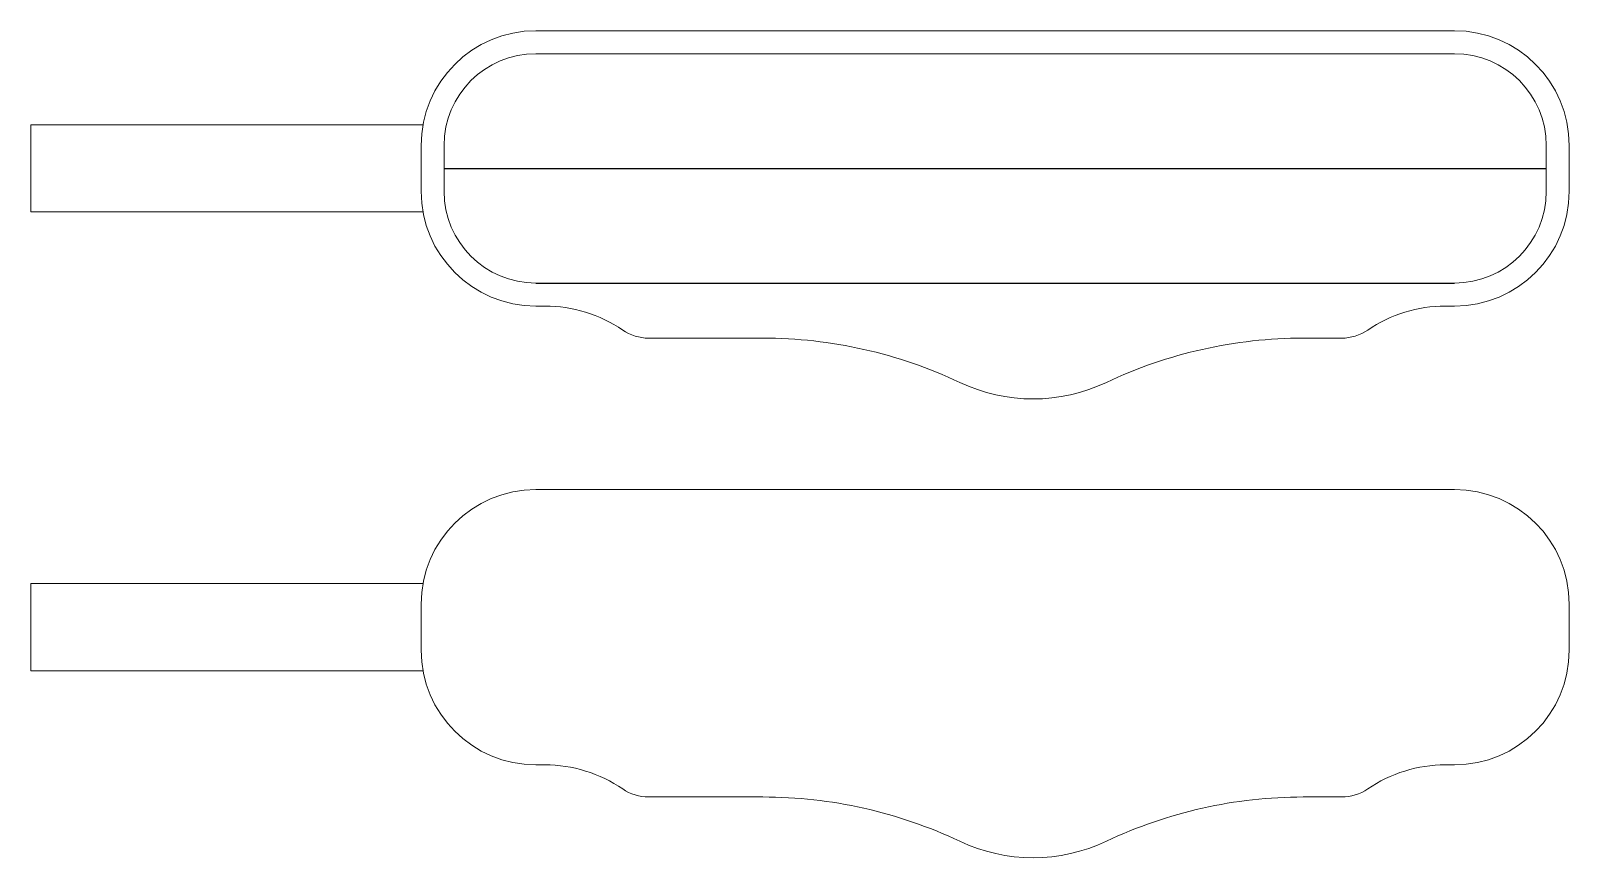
# Model space of a CAD drawing. Header units: millimetres. Extents: x -42 to 25, y -30.3 to 6.
import ezdxf

# ---------------------------------------------------------------- set-up
doc = ezdxf.new("R2010")
doc.units = ezdxf.units.MM

# ---------------------------------------------------------------- blocks, each defined once
blk = doc.blocks.new('A$C53A0245A')
at = {"color": 5, "linetype": 'Continuous', "lineweight": 0, "extrusion": (0, 1, 0)}
for p, q in [((-173.623, -144.09), (-133.623, -144.09)), ((-195.623, -148.19), (-195.623, -151.99)), ((-178.541, -148.19), (-195.623, -148.19)), ((-178.623, -151.09), (-178.623, -149.09)), ((-128.623, -149.09), (-128.623, -151.09)), ((-178.541, -151.99), (-195.623, -151.99)), ((-173.623, -156.09), (-173.236, -156.09)), ((-134.01, -156.09), (-133.623, -156.09)), ((-163.74, -157.49), (-168.715, -157.49)), ((-140.206, -157.49), (-138.531, -157.49))]:
    blk.add_line(p, q, dxfattribs=at)
at = {"color": 5, "linetype": 'Continuous', "lineweight": 0}
for centre, radius, start, end in [((-173.623, -149.09), 5, 90, 180), ((-133.623, -149.09), 5, 0, 90), ((-173.623, -151.09), 5, 180, 270), ((-133.623, -151.09), 5, 270, 0), ((-173.236, -162.09), 6, 55.58849, 90), ((-134.01, -162.09), 6, 90, 124.41151), ((-168.715, -155.49), 2, 235.58849, 270), ((-138.531, -155.49), 2, 270, 304.41151), ((-163.74, -177.49), 20, 64.61678, 90), ((-140.206, -177.49), 20, 90, 115.38322), ((-151.973, -152.69), 7.45, 244.61678, 295.38322)]:
    blk.add_arc(centre, radius, start, end, dxfattribs=at)

msp = doc.modelspace()

# ---------------------------------------------------------------- linework, layer by layer
at = {"color": 5, "linetype": 'Continuous', "lineweight": 0, "extrusion": (0, 1, 0)}
for p, q in [((-20, 6), (20, 6)), ((-42, 1.9), (-42, -1.9)), ((-24.918, 1.9), (-42, 1.9)), ((-25, -1), (-25, 1)), ((25, 1), (25, -1)), ((-24.918, -1.9), (-42, -1.9)), ((-20, -6), (-19.613, -6)), ((19.613, -6), (20, -6)), ((-10.117, -7.4), (-15.092, -7.4)), ((13.417, -7.4), (15.092, -7.4))]:
    msp.add_line(p, q, dxfattribs=at)
at = {"color": 1, "linetype": 'Continuous', "lineweight": 0, "extrusion": (0, 1, 0)}
for p, q in [((-20, 5), (20, 5)), ((-24, -1), (-24, 1)), ((24, 1), (24, -1))]:
    msp.add_line(p, q, dxfattribs=at)
at = {"color": 1}
for p, q in [((-24, 0), (24, 0)), ((-20, -5), (20, -5))]:
    msp.add_line(p, q, dxfattribs=at)
at = {"color": 5, "linetype": 'Continuous', "lineweight": 0}
for centre, radius, start, end in [((-20, 1), 5, 90, 180), ((20, 1), 5, 0, 90), ((-20, -1), 5, 180, 270), ((20, -1), 5, 270, 0), ((-19.613, -12), 6, 55.58849, 90), ((19.613, -12), 6, 90, 124.41151), ((-15.092, -5.4), 2, 235.58849, 270), ((15.092, -5.4), 2, 270, 304.41151), ((-10.117, -27.4), 20, 64.61678, 90), ((13.417, -27.4), 20, 90, 115.38322), ((1.65, -2.6), 7.45, 244.61678, 295.38322)]:
    msp.add_arc(centre, radius, start, end, dxfattribs=at)
at = {"color": 1, "linetype": 'Continuous', "lineweight": 0}
for centre, start, end in [((-20, 1), 90, 180), ((20, 1), 0, 90), ((-20, -1), 180, 270), ((20, -1), 270, 0)]:
    msp.add_arc(centre, 4, start, end, dxfattribs=at)

# ---------------------------------------------------------------- block references
at = {"color": 2}
msp.add_blockref('A$C53A0245A', (153.623, 130.09), dxfattribs=at)

doc.saveas('drawing.dxf')
